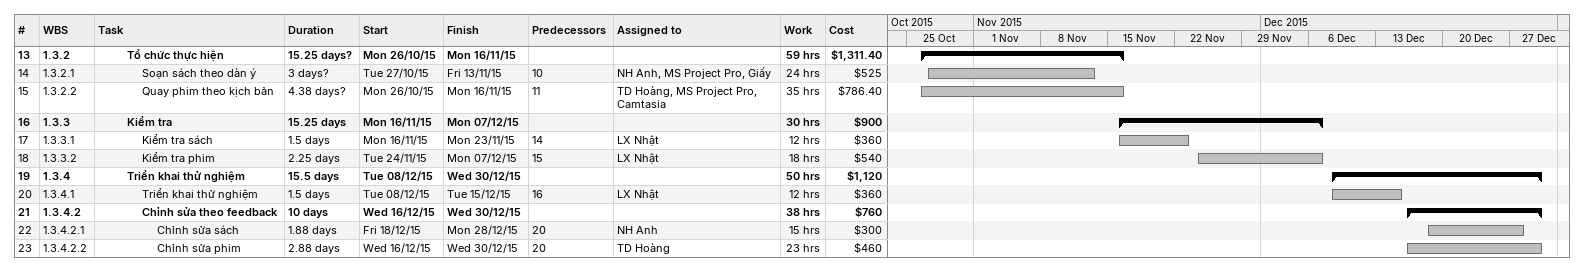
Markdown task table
| ID | WBS | Task | Duration | Start | Finish | Predecessors | Resources | Work (h) | Cost ($) |
|---|---|---|---|---|---|---|---|---|---|
| 13 | 1.3.2 | **Tổ chức thực hiện** | 15.25d? | 2015-10-26 | 2015-11-16 |  |  | 59 | 1311.40 |
| 14 | 1.3.2.1 | Soạn sách theo dàn ý | 3d? | 2015-10-27 | 2015-11-13 | 10 | NH Anh, MS Project Pro, Giấy | 24 | 525 |
| 15 | 1.3.2.2 | Quay phim theo kịch bản | 4.38d? | 2015-10-26 | 2015-11-16 | 11 | TD Hoàng, MS Project Pro, Camtasia | 35 | 786.40 |
| 16 | 1.3.3 | **Kiểm tra** | 15.25d | 2015-11-16 | 2015-12-07 |  |  | 30 | 900 |
| 17 | 1.3.3.1 | Kiểm tra sách | 1.5d | 2015-11-16 | 2015-11-23 | 14 | LX Nhật | 12 | 360 |
| 18 | 1.3.3.2 | Kiểm tra phim | 2.25d | 2015-11-24 | 2015-12-07 | 15 | LX Nhật | 18 | 540 |
| 19 | 1.3.4 | **Triển khai thử nghiệm** | 15.5d | 2015-12-08 | 2015-12-30 |  |  | 50 | 1120 |
| 20 | 1.3.4.1 | Triển khai thử nghiệm | 1.5d | 2015-12-08 | 2015-12-15 | 16 | LX Nhật | 12 | 360 |
| 21 | 1.3.4.2 | **Chỉnh sửa theo feedback** | 10d | 2015-12-16 | 2015-12-30 |  |  | 38 | 760 |
| 22 | 1.3.4.2.1 | Chỉnh sửa sách | 1.88d | 2015-12-18 | 2015-12-28 | 20 | NH Anh | 15 | 300 |
| 23 | 1.3.4.2.2 | Chỉnh sửa phim | 2.88d | 2015-12-16 | 2015-12-30 | 20 | TD Hoàng | 23 | 460 |
